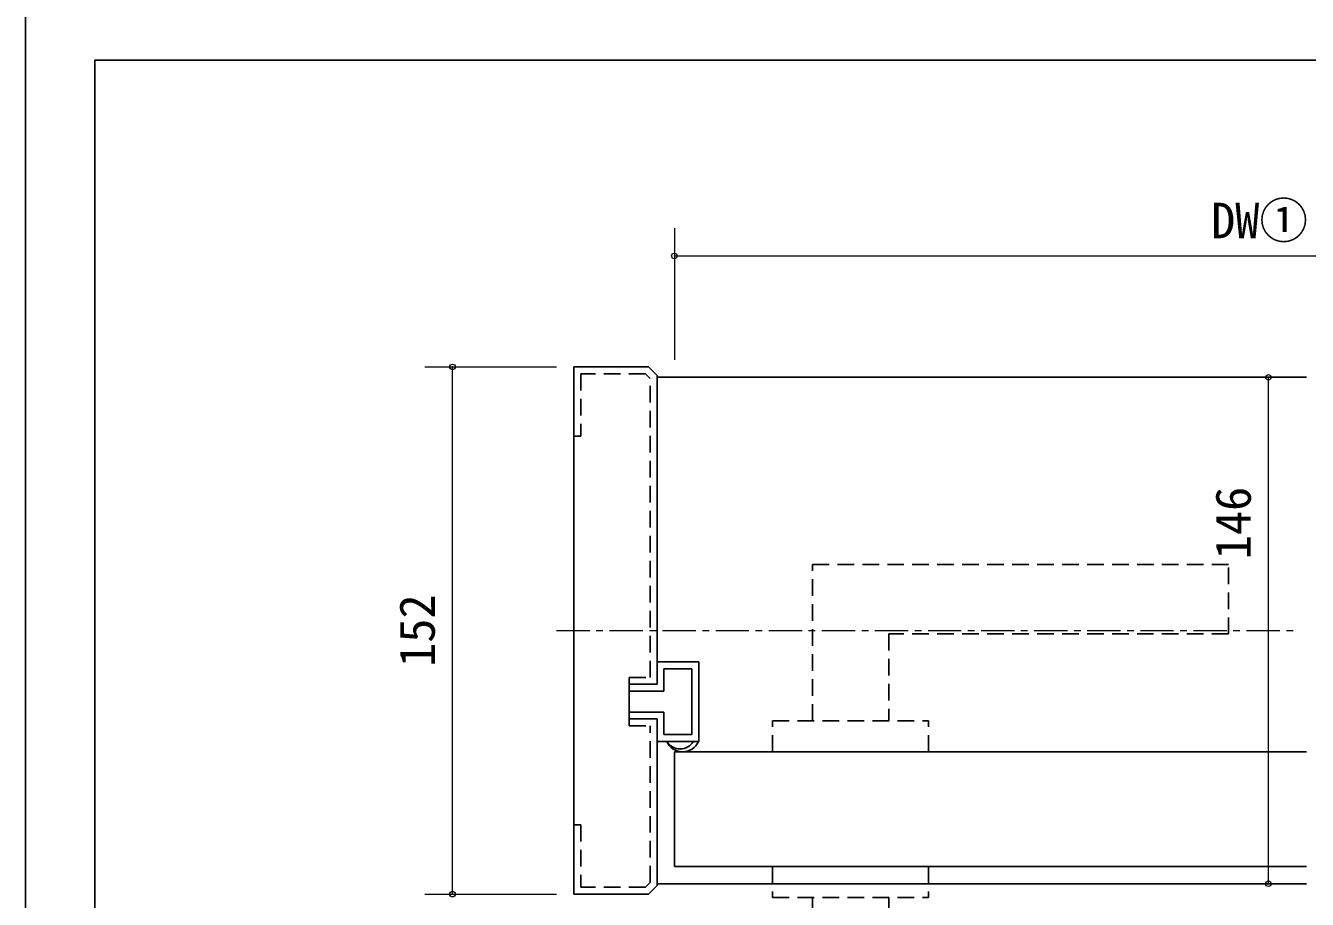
# Model space of a CAD drawing. Units: millimetres at full size; details may follow other scales. Extents: x -800 to 800, y -560 to 560.
# Drawn here: x -800 to -430.4, y -265.9 to -14 of the extents above; entities that cross this region are included whole.
import ezdxf
from ezdxf.enums import TextEntityAlignment as Align

# ---------------------------------------------------------------- set-up
doc = ezdxf.new("R2010")
doc.units = ezdxf.units.MM
doc.header["$LTSCALE"] = 4
doc.header["$PDMODE"] = 32
doc.header["$PDSIZE"] = 1.6
for name, pattern in [('DASHED1', [1.8, 1.2, -0.6]), ('USER12', [1.381478, 0.690739, -0.690739]), ('USER13', [3.826934, 2.391833, -0.478367, 0.478367, -0.478367])]:
    doc.linetypes.add(name, pattern=pattern)
doc.layers.add('0-0', color=7, linetype='Continuous', lineweight=25)
doc.layers.add('2-0', color=4, linetype='Continuous', lineweight=9)
doc.styles.add('ＭＳ ゴシック', font='')
doc.styles.get('ＭＳ ゴシック').set_extended_font_data('MS Gothic')

msp = doc.modelspace()

# ---------------------------------------------------------------- linework, layer by layer
at = {"layer": '0-0'}
for p, q in [((-800, 560), (-800, -560)), ((-780, -24), (-780, -444))]:
    msp.add_line(p, q, dxfattribs=at)
msp.add_lwpolyline([(-780, -24), (152, -24), (152, -444)], dxfattribs=at)
at = {"layer": '2-0'}
for p, q in [((-612.92, -72.38), (-612.92, -110.38)), ((-612.92, -80.38), (-233.413, -80.38)), ((-684.916, -112.38), (-646.916, -112.38)), ((-676.916, -264.38), (-676.916, -112.38)), ((-441.614, -261.384), (-441.614, -115.38)), ((-684.916, -264.38), (-646.916, -264.38))]:
    msp.add_line(p, q, dxfattribs=at)
at = {"layer": '2-0', "color": 7, "lineweight": 25}
for p, q in [((-620.417, -112.38), (-641.916, -112.38)), ((-641.916, -112.38), (-641.916, -264.38)), ((-620.417, -112.38), (-617.918, -114.878)), ((-617.918, -203.885), (-617.918, -114.878)), ((-617.918, -115.38), (-430.666, -115.38)), ((-605.916, -197.383), (-617.918, -197.383)), ((-607.916, -199.383), (-615.918, -199.383)), ((-615.918, -205.885), (-615.918, -199.383)), ((-605.916, -197.383), (-605.916, -220.382)), ((-625.915, -203.885), (-625.915, -213.88)), ((-625.915, -203.885), (-617.918, -203.885)), ((-625.915, -205.885), (-615.918, -205.885)), ((-625.915, -211.88), (-615.918, -211.88)), ((-625.915, -213.88), (-617.918, -213.88)), ((-617.918, -261.882), (-617.918, -213.88)), ((-615.918, -218.382), (-615.918, -211.88)), ((-605.916, -220.382), (-617.918, -220.382)), ((-612.92, -256.384), (-612.92, -223.382)), ((-612.92, -223.382), (-430.666, -223.382)), ((-612.92, -256.384), (-430.666, -256.384)), ((-620.42, -264.38), (-617.918, -261.878)), ((-620.417, -264.38), (-617.918, -261.882)), ((-617.918, -261.384), (-430.666, -261.384)), ((-620.417, -264.38), (-641.916, -264.38))]:
    msp.add_line(p, q, dxfattribs=at)
at = {"layer": '2-0', "color": 7, "linetype": 'DASHED1', "lineweight": 25}
for p, q in [((-639.916, -114.38), (-639.916, -132.38)), ((-621.245, -114.38), (-639.916, -114.38)), ((-621.245, -114.38), (-619.918, -115.707)), ((-619.918, -201.885), (-619.918, -115.707)), ((-639.916, -132.38), (-641.916, -132.38)), ((-573.112, -214.382), (-573.105, -169.379)), ((-453.105, -169.382), (-573.105, -169.379)), ((-453.108, -189.382), (-453.105, -169.382)), ((-453.108, -189.382), (-551.109, -189.38)), ((-551.109, -189.38), (-551.109, -214.382)), ((-625.915, -201.885), (-619.918, -201.885)), ((-625.915, -201.885), (-625.915, -203.885)), ((-625.915, -213.88), (-625.915, -215.88)), ((-625.915, -215.88), (-619.918, -215.88)), ((-539.607, -223.385), (-539.607, -214.382)), ((-639.916, -244.38), (-641.916, -244.38)), ((-639.916, -244.38), (-639.916, -262.38)), ((-539.607, -256.382), (-539.607, -265.384)), ((-621.245, -262.38), (-639.916, -262.38)), ((-573.112, -265.384), (-573.105, -310.387)), ((-551.109, -290.387), (-551.109, -265.384))]:
    msp.add_line(p, q, dxfattribs=at)
at = {"layer": '2-0', "linetype": 'USER13'}
msp.add_line((-646.916, -188.382), (-433.981, -188.382), dxfattribs=at)
at = {"layer": '2-0', "color": 7, "linetype": 'USER12', "lineweight": 25}
msp.add_line((-605.916, -220.382), (-606.149, -220.382), dxfattribs=at)
at = {"layer": '2-0', "color": 7, "lineweight": 25}
msp.add_lwpolyline([(-607.916, -199.383), (-607.916, -218.382), (-615.918, -218.382)], dxfattribs=at)
at = {"layer": '2-0', "color": 7, "linetype": 'DASHED1', "lineweight": 25}
for points in [[(-621.245, -262.38), (-619.918, -261.053), (-619.918, -215.88)], [(-584.612, -223.382), (-584.612, -214.382), (-539.607, -214.382)], [(-584.612, -256.384), (-584.612, -265.384), (-539.607, -265.384)]]:
    msp.add_lwpolyline(points, dxfattribs=at)
at = {"layer": '2-0', "color": 7, "lineweight": 25}
for centre, radius, start, end in [((-610.524, -218.348), 5, 203.99927, 336.00073), ((-611.244, -218.028), 4.5, 211.5394, 328.4606)]:
    msp.add_arc(centre, radius, start, end, dxfattribs=at)
at = {"layer": '2-0'}
for p in [(-612.92, -80.38), (-676.916, -112.38), (-441.614, -115.38), (-441.614, -261.384), (-676.916, -264.38)]:
    msp.add_point(p, dxfattribs=at)

# ---------------------------------------------------------------- texts
at = {"layer": '2-0', "color": 7, "style": 'ＭＳ ゴシック'}
msp.add_text('DW①:453', height=10.26, dxfattribs=at).set_placement((-458.167, -78.38), align=Align.BOTTOM_LEFT)
for s, p in [('146', (-443.614, -167.864)), ('152', (-678.916, -198.88))]:
    msp.add_text(s, height=10.26, rotation=90, dxfattribs=at).set_placement(p, align=Align.BOTTOM_LEFT)

doc.saveas('drawing.dxf')
